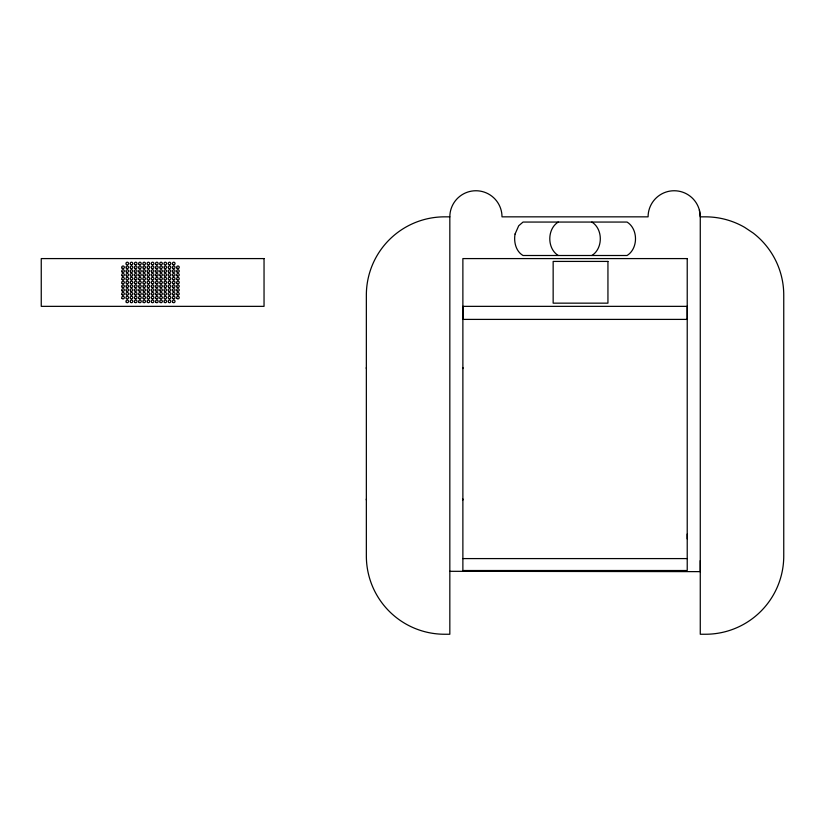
<?xml version="1.0" encoding="UTF-8"?>
<svg xmlns="http://www.w3.org/2000/svg" width="825" height="825" viewBox="0 0 825 825"><rect width="100%" height="100%" fill="white"/><g stroke="black" fill="none" stroke-linecap="round" stroke-linejoin="round"><path stroke-width="1.24" d="M366.352 500.012L366.352 498.991M366.352 368.558L366.352 367.548M449.831 571.312L700.27 571.632L700.27 560.618M462.877 500.012L462.877 498.991M462.877 368.558L462.877 367.548M462.877 318.574L462.877 306.353L687.225 306.353L687.225 318.574M687.225 538.921L687.225 534.012M558.247 222.059C546.985 228.989 546.985 248.572 558.247 255.502M591.855 255.502C603.116 248.572 603.116 228.989 591.855 222.059M449.831 216.841L444.613 216.841A78.262 78.262 0 0 0 366.352 295.103L366.352 555.978A78.262 78.262 0 0 0 444.613 634.25L449.831 634.25L449.831 216.841A26.091 26.091 0 0 1 475.912 190.75A26.091 26.091 0 0 1 502.002 216.841L648.089 216.841A26.091 26.091 0 0 1 674.18 190.75A26.091 26.091 0 0 1 700.27 216.841L700.27 634.25L705.488 634.25A78.262 78.262 0 0 0 783.75 555.978L783.75 295.103A78.262 78.262 0 0 0 753.132 233.011L744.614 227.329A78.262 78.262 0 0 0 705.488 216.841L700.27 216.841L699.383 210.086M462.877 319.399L687.225 319.399M462.877 558.587L687.225 558.587M515.068 234.011C513.635 241.787 515.811 251.326 523.04 255.502L627.052 255.502C638.313 248.572 638.313 228.989 627.052 222.059L523.04 222.059L518.719 225.751L515.068 234.011M264.041 258.586L41.25 258.586L41.25 306.353L264.041 306.353L264.041 258.586M687.225 258.586L462.877 258.586L462.877 570.518L687.225 570.518L687.225 258.586M607.942 261.422L553.152 261.422L553.152 303.157L607.942 303.157L607.942 261.422M126.369 264.454A1.299 1.299 0 0 0 128.535 263.814A1.299 1.299 0 0 0 126.895 262.257A1.299 1.299 0 0 0 126.369 264.454M130.587 264.454A1.299 1.299 0 0 0 132.763 263.814A1.299 1.299 0 0 0 131.123 262.257A1.299 1.299 0 0 0 130.587 264.454M134.815 264.454A1.299 1.299 0 0 0 136.981 263.814A1.299 1.299 0 0 0 135.352 262.257A1.299 1.299 0 0 0 134.815 264.454M139.033 264.454A1.299 1.299 0 0 0 141.209 263.814A1.299 1.299 0 0 0 139.569 262.257A1.299 1.299 0 0 0 139.033 264.454M143.261 264.454A1.299 1.299 0 0 0 145.427 263.814A1.299 1.299 0 0 0 143.797 262.257A1.299 1.299 0 0 0 143.261 264.454M147.479 264.454A1.299 1.299 0 0 0 149.655 263.814A1.299 1.299 0 0 0 148.015 262.257A1.299 1.299 0 0 0 147.479 264.454M151.707 264.454A1.299 1.299 0 0 0 153.873 263.814A1.299 1.299 0 0 0 152.243 262.257A1.299 1.299 0 0 0 151.707 264.454M155.935 264.454A1.299 1.299 0 0 0 158.101 263.814A1.299 1.299 0 0 0 156.461 262.257A1.299 1.299 0 0 0 155.935 264.454M160.153 264.454A1.299 1.299 0 0 0 162.319 263.814A1.299 1.299 0 0 0 160.689 262.257A1.299 1.299 0 0 0 160.153 264.454M164.381 264.454A1.299 1.299 0 0 0 166.547 263.814A1.299 1.299 0 0 0 164.907 262.257A1.299 1.299 0 0 0 164.381 264.454M168.599 264.454A1.299 1.299 0 0 0 170.765 263.814A1.299 1.299 0 0 0 169.135 262.257A1.299 1.299 0 0 0 168.599 264.454M172.827 264.454A1.299 1.299 0 0 0 174.993 263.814A1.299 1.299 0 0 0 173.353 262.257A1.299 1.299 0 0 0 172.827 264.454M155.935 268.238A1.299 1.299 0 0 0 158.101 267.599A1.299 1.299 0 0 0 156.461 266.042A1.299 1.299 0 0 0 155.935 268.238M160.153 268.238A1.299 1.299 0 0 0 162.319 267.599A1.299 1.299 0 0 0 160.689 266.042A1.299 1.299 0 0 0 160.153 268.238M164.381 268.238A1.299 1.299 0 0 0 166.547 267.599A1.299 1.299 0 0 0 164.907 266.042A1.299 1.299 0 0 0 164.381 268.238M151.707 268.238A1.299 1.299 0 0 0 153.873 267.599A1.299 1.299 0 0 0 152.243 266.042A1.299 1.299 0 0 0 151.707 268.238M134.815 268.238A1.299 1.299 0 0 0 136.981 267.599A1.299 1.299 0 0 0 135.352 266.042A1.299 1.299 0 0 0 134.815 268.238M143.261 268.238A1.299 1.299 0 0 0 145.427 267.599A1.299 1.299 0 0 0 143.797 266.042A1.299 1.299 0 0 0 143.261 268.238M139.033 268.238A1.299 1.299 0 0 0 141.209 267.599A1.299 1.299 0 0 0 139.569 266.042A1.299 1.299 0 0 0 139.033 268.238M147.479 268.238A1.299 1.299 0 0 0 149.655 267.599A1.299 1.299 0 0 0 148.015 266.042A1.299 1.299 0 0 0 147.479 268.238M130.587 268.238A1.299 1.299 0 0 0 132.763 267.599A1.299 1.299 0 0 0 131.123 266.042A1.299 1.299 0 0 0 130.587 268.238M126.369 268.238A1.299 1.299 0 0 0 128.535 267.599A1.299 1.299 0 0 0 126.895 266.042A1.299 1.299 0 0 0 126.369 268.238M122.141 268.238A1.299 1.299 0 0 0 124.307 267.599A1.299 1.299 0 0 0 122.677 266.042A1.299 1.299 0 0 0 122.141 268.238M177.045 268.238A1.299 1.299 0 0 0 179.211 267.599A1.299 1.299 0 0 0 177.581 266.042A1.299 1.299 0 0 0 177.045 268.238M172.827 268.238A1.299 1.299 0 0 0 174.993 267.599A1.299 1.299 0 0 0 173.353 266.042A1.299 1.299 0 0 0 172.827 268.238M168.599 268.238A1.299 1.299 0 0 0 170.765 267.599A1.299 1.299 0 0 0 169.135 266.042A1.299 1.299 0 0 0 168.599 268.238M155.935 272.023A1.299 1.299 0 0 0 158.101 271.384A1.299 1.299 0 0 0 156.461 269.827A1.299 1.299 0 0 0 155.935 272.023M160.153 272.023A1.299 1.299 0 0 0 162.319 271.384A1.299 1.299 0 0 0 160.689 269.827A1.299 1.299 0 0 0 160.153 272.023M164.381 272.023A1.299 1.299 0 0 0 166.547 271.384A1.299 1.299 0 0 0 164.907 269.827A1.299 1.299 0 0 0 164.381 272.023M151.707 272.023A1.299 1.299 0 0 0 153.873 271.384A1.299 1.299 0 0 0 152.243 269.827A1.299 1.299 0 0 0 151.707 272.023M139.033 272.023A1.299 1.299 0 0 0 141.209 271.384A1.299 1.299 0 0 0 139.569 269.827A1.299 1.299 0 0 0 139.033 272.023M134.815 272.023A1.299 1.299 0 0 0 136.981 271.384A1.299 1.299 0 0 0 135.352 269.827A1.299 1.299 0 0 0 134.815 272.023M143.261 272.023A1.299 1.299 0 0 0 145.427 271.384A1.299 1.299 0 0 0 143.797 269.827A1.299 1.299 0 0 0 143.261 272.023M147.479 272.023A1.299 1.299 0 0 0 149.655 271.384A1.299 1.299 0 0 0 148.015 269.827A1.299 1.299 0 0 0 147.479 272.023M130.587 272.023A1.299 1.299 0 0 0 132.763 271.384A1.299 1.299 0 0 0 131.123 269.827A1.299 1.299 0 0 0 130.587 272.023M126.369 272.023A1.299 1.299 0 0 0 128.535 271.384A1.299 1.299 0 0 0 126.895 269.827A1.299 1.299 0 0 0 126.369 272.023M122.141 272.023A1.299 1.299 0 0 0 124.307 271.384A1.299 1.299 0 0 0 122.677 269.827A1.299 1.299 0 0 0 122.141 272.023M177.045 272.023A1.299 1.299 0 0 0 179.211 271.384A1.299 1.299 0 0 0 177.581 269.827A1.299 1.299 0 0 0 177.045 272.023M172.827 272.023A1.299 1.299 0 0 0 174.993 271.384A1.299 1.299 0 0 0 173.353 269.827A1.299 1.299 0 0 0 172.827 272.023M168.599 272.023A1.299 1.299 0 0 0 170.765 271.384A1.299 1.299 0 0 0 169.135 269.827A1.299 1.299 0 0 0 168.599 272.023M147.479 275.808A1.299 1.299 0 0 0 149.655 275.179A1.299 1.299 0 0 0 148.015 273.611A1.299 1.299 0 0 0 147.479 275.808M130.587 275.808A1.299 1.299 0 0 0 132.763 275.179A1.299 1.299 0 0 0 131.123 273.611A1.299 1.299 0 0 0 130.587 275.808M126.369 275.808A1.299 1.299 0 0 0 128.535 275.179A1.299 1.299 0 0 0 126.895 273.611A1.299 1.299 0 0 0 126.369 275.808M143.261 275.808A1.299 1.299 0 0 0 145.427 275.179A1.299 1.299 0 0 0 143.797 273.611A1.299 1.299 0 0 0 143.261 275.808M155.935 275.808A1.299 1.299 0 0 0 158.101 275.179A1.299 1.299 0 0 0 156.461 273.611A1.299 1.299 0 0 0 155.935 275.808M160.153 275.808A1.299 1.299 0 0 0 162.319 275.179A1.299 1.299 0 0 0 160.689 273.611A1.299 1.299 0 0 0 160.153 275.808M164.381 275.808A1.299 1.299 0 0 0 166.547 275.179A1.299 1.299 0 0 0 164.907 273.611A1.299 1.299 0 0 0 164.381 275.808M151.707 275.808A1.299 1.299 0 0 0 153.873 275.179A1.299 1.299 0 0 0 152.243 273.611A1.299 1.299 0 0 0 151.707 275.808M139.033 275.808A1.299 1.299 0 0 0 141.209 275.179A1.299 1.299 0 0 0 139.569 273.611A1.299 1.299 0 0 0 139.033 275.808M134.815 275.808A1.299 1.299 0 0 0 136.981 275.179A1.299 1.299 0 0 0 135.352 273.611A1.299 1.299 0 0 0 134.815 275.808M122.141 275.808A1.299 1.299 0 0 0 124.307 275.179A1.299 1.299 0 0 0 122.677 273.611A1.299 1.299 0 0 0 122.141 275.808M177.045 275.808A1.299 1.299 0 0 0 179.211 275.179A1.299 1.299 0 0 0 177.581 273.611A1.299 1.299 0 0 0 177.045 275.808M168.599 275.808A1.299 1.299 0 0 0 170.765 275.179A1.299 1.299 0 0 0 169.135 273.611A1.299 1.299 0 0 0 168.599 275.808M172.827 275.808A1.299 1.299 0 0 0 174.993 275.179A1.299 1.299 0 0 0 173.353 273.611A1.299 1.299 0 0 0 172.827 275.808M160.153 279.593A1.299 1.299 0 0 0 162.319 278.963A1.299 1.299 0 0 0 160.689 277.406A1.299 1.299 0 0 0 160.153 279.593M155.935 279.593A1.299 1.299 0 0 0 158.101 278.963A1.299 1.299 0 0 0 156.461 277.406A1.299 1.299 0 0 0 155.935 279.593M151.707 279.593A1.299 1.299 0 0 0 153.873 278.963A1.299 1.299 0 0 0 152.243 277.406A1.299 1.299 0 0 0 151.707 279.593M164.381 279.593A1.299 1.299 0 0 0 166.547 278.963A1.299 1.299 0 0 0 164.907 277.406A1.299 1.299 0 0 0 164.381 279.593M134.815 279.593A1.299 1.299 0 0 0 136.981 278.963A1.299 1.299 0 0 0 135.352 277.406A1.299 1.299 0 0 0 134.815 279.593M139.033 279.593A1.299 1.299 0 0 0 141.209 278.963A1.299 1.299 0 0 0 139.569 277.406A1.299 1.299 0 0 0 139.033 279.593M143.261 279.593A1.299 1.299 0 0 0 145.427 278.963A1.299 1.299 0 0 0 143.797 277.406A1.299 1.299 0 0 0 143.261 279.593M147.479 279.593A1.299 1.299 0 0 0 149.655 278.963A1.299 1.299 0 0 0 148.015 277.406A1.299 1.299 0 0 0 147.479 279.593M130.587 279.593A1.299 1.299 0 0 0 132.763 278.963A1.299 1.299 0 0 0 131.123 277.406A1.299 1.299 0 0 0 130.587 279.593M126.369 279.593A1.299 1.299 0 0 0 128.535 278.963A1.299 1.299 0 0 0 126.895 277.406A1.299 1.299 0 0 0 126.369 279.593M122.141 279.593A1.299 1.299 0 0 0 124.307 278.963A1.299 1.299 0 0 0 122.677 277.406A1.299 1.299 0 0 0 122.141 279.593M177.045 279.593A1.299 1.299 0 0 0 179.211 278.963A1.299 1.299 0 0 0 177.581 277.406A1.299 1.299 0 0 0 177.045 279.593M172.827 279.593A1.299 1.299 0 0 0 174.993 278.963A1.299 1.299 0 0 0 173.353 277.406A1.299 1.299 0 0 0 172.827 279.593M168.599 279.593A1.299 1.299 0 0 0 170.765 278.963A1.299 1.299 0 0 0 169.135 277.406A1.299 1.299 0 0 0 168.599 279.593M172.827 283.387A1.299 1.299 0 0 0 174.993 282.748A1.299 1.299 0 0 0 173.353 281.191A1.299 1.299 0 0 0 172.827 283.387M168.599 283.387A1.299 1.299 0 0 0 170.765 282.748A1.299 1.299 0 0 0 169.135 281.191A1.299 1.299 0 0 0 168.599 283.387M164.381 283.387A1.299 1.299 0 0 0 166.547 282.748A1.299 1.299 0 0 0 164.907 281.191A1.299 1.299 0 0 0 164.381 283.387M177.045 283.387A1.299 1.299 0 0 0 179.211 282.748A1.299 1.299 0 0 0 177.581 281.191A1.299 1.299 0 0 0 177.045 283.387M122.141 283.387A1.299 1.299 0 0 0 124.307 282.748A1.299 1.299 0 0 0 122.677 281.191A1.299 1.299 0 0 0 122.141 283.387M126.369 283.387A1.299 1.299 0 0 0 128.535 282.748A1.299 1.299 0 0 0 126.895 281.191A1.299 1.299 0 0 0 126.369 283.387M155.935 283.387A1.299 1.299 0 0 0 158.101 282.748A1.299 1.299 0 0 0 156.461 281.191A1.299 1.299 0 0 0 155.935 283.387M160.153 283.387A1.299 1.299 0 0 0 162.319 282.748A1.299 1.299 0 0 0 160.689 281.191A1.299 1.299 0 0 0 160.153 283.387M151.707 283.387A1.299 1.299 0 0 0 153.873 282.748A1.299 1.299 0 0 0 152.243 281.191A1.299 1.299 0 0 0 151.707 283.387M134.815 283.387A1.299 1.299 0 0 0 136.981 282.748A1.299 1.299 0 0 0 135.352 281.191A1.299 1.299 0 0 0 134.815 283.387M139.033 283.387A1.299 1.299 0 0 0 141.209 282.748A1.299 1.299 0 0 0 139.569 281.191A1.299 1.299 0 0 0 139.033 283.387M143.261 283.387A1.299 1.299 0 0 0 145.427 282.748A1.299 1.299 0 0 0 143.797 281.191A1.299 1.299 0 0 0 143.261 283.387M147.479 283.387A1.299 1.299 0 0 0 149.655 282.748A1.299 1.299 0 0 0 148.015 281.191A1.299 1.299 0 0 0 147.479 283.387M130.587 283.387A1.299 1.299 0 0 0 132.763 282.748A1.299 1.299 0 0 0 131.123 281.191A1.299 1.299 0 0 0 130.587 283.387M155.935 287.172A1.299 1.299 0 0 0 158.101 286.533A1.299 1.299 0 0 0 156.461 284.976A1.299 1.299 0 0 0 155.935 287.172M160.153 287.172A1.299 1.299 0 0 0 162.319 286.533A1.299 1.299 0 0 0 160.689 284.976A1.299 1.299 0 0 0 160.153 287.172M164.381 287.172A1.299 1.299 0 0 0 166.547 286.533A1.299 1.299 0 0 0 164.907 284.976A1.299 1.299 0 0 0 164.381 287.172M151.707 287.172A1.299 1.299 0 0 0 153.873 286.533A1.299 1.299 0 0 0 152.243 284.976A1.299 1.299 0 0 0 151.707 287.172M134.815 287.172A1.299 1.299 0 0 0 136.981 286.533A1.299 1.299 0 0 0 135.352 284.976A1.299 1.299 0 0 0 134.815 287.172M143.261 287.172A1.299 1.299 0 0 0 145.427 286.533A1.299 1.299 0 0 0 143.797 284.976A1.299 1.299 0 0 0 143.261 287.172M139.033 287.172A1.299 1.299 0 0 0 141.209 286.533A1.299 1.299 0 0 0 139.569 284.976A1.299 1.299 0 0 0 139.033 287.172M147.479 287.172A1.299 1.299 0 0 0 149.655 286.533A1.299 1.299 0 0 0 148.015 284.976A1.299 1.299 0 0 0 147.479 287.172M130.587 287.172A1.299 1.299 0 0 0 132.763 286.533A1.299 1.299 0 0 0 131.123 284.976A1.299 1.299 0 0 0 130.587 287.172M177.045 287.172A1.299 1.299 0 0 0 179.211 286.533A1.299 1.299 0 0 0 177.581 284.976A1.299 1.299 0 0 0 177.045 287.172M122.141 287.172A1.299 1.299 0 0 0 124.307 286.533A1.299 1.299 0 0 0 122.677 284.976A1.299 1.299 0 0 0 122.141 287.172M126.369 287.172A1.299 1.299 0 0 0 128.535 286.533A1.299 1.299 0 0 0 126.895 284.976A1.299 1.299 0 0 0 126.369 287.172M172.827 287.172A1.299 1.299 0 0 0 174.993 286.533A1.299 1.299 0 0 0 173.353 284.976A1.299 1.299 0 0 0 172.827 287.172M168.599 287.172A1.299 1.299 0 0 0 170.765 286.533A1.299 1.299 0 0 0 169.135 284.976A1.299 1.299 0 0 0 168.599 287.172M155.935 290.957A1.299 1.299 0 0 0 158.101 290.317A1.299 1.299 0 0 0 156.461 288.76A1.299 1.299 0 0 0 155.935 290.957M160.153 290.957A1.299 1.299 0 0 0 162.319 290.317A1.299 1.299 0 0 0 160.689 288.76A1.299 1.299 0 0 0 160.153 290.957M164.381 290.957A1.299 1.299 0 0 0 166.547 290.317A1.299 1.299 0 0 0 164.907 288.76A1.299 1.299 0 0 0 164.381 290.957M151.707 290.957A1.299 1.299 0 0 0 153.873 290.317A1.299 1.299 0 0 0 152.243 288.76A1.299 1.299 0 0 0 151.707 290.957M143.261 290.957A1.299 1.299 0 0 0 145.427 290.317A1.299 1.299 0 0 0 143.797 288.76A1.299 1.299 0 0 0 143.261 290.957M134.815 290.957A1.299 1.299 0 0 0 136.981 290.317A1.299 1.299 0 0 0 135.352 288.76A1.299 1.299 0 0 0 134.815 290.957M139.033 290.957A1.299 1.299 0 0 0 141.209 290.317A1.299 1.299 0 0 0 139.569 288.76A1.299 1.299 0 0 0 139.033 290.957M147.479 290.957A1.299 1.299 0 0 0 149.655 290.317A1.299 1.299 0 0 0 148.015 288.76A1.299 1.299 0 0 0 147.479 290.957M126.369 290.957A1.299 1.299 0 0 0 128.535 290.317A1.299 1.299 0 0 0 126.895 288.76A1.299 1.299 0 0 0 126.369 290.957M130.587 290.957A1.299 1.299 0 0 0 132.763 290.317A1.299 1.299 0 0 0 131.123 288.76A1.299 1.299 0 0 0 130.587 290.957M122.141 290.957A1.299 1.299 0 0 0 124.307 290.317A1.299 1.299 0 0 0 122.677 288.76A1.299 1.299 0 0 0 122.141 290.957M177.045 290.957A1.299 1.299 0 0 0 179.211 290.317A1.299 1.299 0 0 0 177.581 288.76A1.299 1.299 0 0 0 177.045 290.957M168.599 290.957A1.299 1.299 0 0 0 170.765 290.317A1.299 1.299 0 0 0 169.135 288.76A1.299 1.299 0 0 0 168.599 290.957M172.827 290.957A1.299 1.299 0 0 0 174.993 290.317A1.299 1.299 0 0 0 173.353 288.76A1.299 1.299 0 0 0 172.827 290.957M155.935 294.742A1.299 1.299 0 0 0 158.101 294.113A1.299 1.299 0 0 0 156.461 292.545A1.299 1.299 0 0 0 155.935 294.742M160.153 294.742A1.299 1.299 0 0 0 162.319 294.113A1.299 1.299 0 0 0 160.689 292.545A1.299 1.299 0 0 0 160.153 294.742M151.707 294.742A1.299 1.299 0 0 0 153.873 294.113A1.299 1.299 0 0 0 152.243 292.545A1.299 1.299 0 0 0 151.707 294.742M164.381 294.742A1.299 1.299 0 0 0 166.547 294.113A1.299 1.299 0 0 0 164.907 292.545A1.299 1.299 0 0 0 164.381 294.742M139.033 294.742A1.299 1.299 0 0 0 141.209 294.113A1.299 1.299 0 0 0 139.569 292.545A1.299 1.299 0 0 0 139.033 294.742M143.261 294.742A1.299 1.299 0 0 0 145.427 294.113A1.299 1.299 0 0 0 143.797 292.545A1.299 1.299 0 0 0 143.261 294.742M134.815 294.742A1.299 1.299 0 0 0 136.981 294.113A1.299 1.299 0 0 0 135.352 292.545A1.299 1.299 0 0 0 134.815 294.742M147.479 294.742A1.299 1.299 0 0 0 149.655 294.113A1.299 1.299 0 0 0 148.015 292.545A1.299 1.299 0 0 0 147.479 294.742M130.587 294.742A1.299 1.299 0 0 0 132.763 294.113A1.299 1.299 0 0 0 131.123 292.545A1.299 1.299 0 0 0 130.587 294.742M122.141 294.742A1.299 1.299 0 0 0 124.307 294.113A1.299 1.299 0 0 0 122.677 292.545A1.299 1.299 0 0 0 122.141 294.742M177.045 294.742A1.299 1.299 0 0 0 179.211 294.113A1.299 1.299 0 0 0 177.581 292.545A1.299 1.299 0 0 0 177.045 294.742M126.369 294.742A1.299 1.299 0 0 0 128.535 294.113A1.299 1.299 0 0 0 126.895 292.545A1.299 1.299 0 0 0 126.369 294.742M172.827 294.742A1.299 1.299 0 0 0 174.993 294.113A1.299 1.299 0 0 0 173.353 292.545A1.299 1.299 0 0 0 172.827 294.742M168.599 294.742A1.299 1.299 0 0 0 170.765 294.113A1.299 1.299 0 0 0 169.135 292.545A1.299 1.299 0 0 0 168.599 294.742M168.599 298.526A1.299 1.299 0 0 0 170.765 297.897A1.299 1.299 0 0 0 169.135 296.34A1.299 1.299 0 0 0 168.599 298.526M164.381 298.526A1.299 1.299 0 0 0 166.547 297.897A1.299 1.299 0 0 0 164.907 296.34A1.299 1.299 0 0 0 164.381 298.526M155.935 298.526A1.299 1.299 0 0 0 158.101 297.897A1.299 1.299 0 0 0 156.461 296.34A1.299 1.299 0 0 0 155.935 298.526M160.153 298.526A1.299 1.299 0 0 0 162.319 297.897A1.299 1.299 0 0 0 160.689 296.34A1.299 1.299 0 0 0 160.153 298.526M151.707 298.526A1.299 1.299 0 0 0 153.873 297.897A1.299 1.299 0 0 0 152.243 296.34A1.299 1.299 0 0 0 151.707 298.526M134.815 298.526A1.299 1.299 0 0 0 136.981 297.897A1.299 1.299 0 0 0 135.352 296.34A1.299 1.299 0 0 0 134.815 298.526M143.261 298.526A1.299 1.299 0 0 0 145.427 297.897A1.299 1.299 0 0 0 143.797 296.34A1.299 1.299 0 0 0 143.261 298.526M139.033 298.526A1.299 1.299 0 0 0 141.209 297.897A1.299 1.299 0 0 0 139.569 296.34A1.299 1.299 0 0 0 139.033 298.526M147.479 298.526A1.299 1.299 0 0 0 149.655 297.897A1.299 1.299 0 0 0 148.015 296.34A1.299 1.299 0 0 0 147.479 298.526M126.369 298.526A1.299 1.299 0 0 0 128.535 297.897A1.299 1.299 0 0 0 126.895 296.34A1.299 1.299 0 0 0 126.369 298.526M130.587 298.526A1.299 1.299 0 0 0 132.763 297.897A1.299 1.299 0 0 0 131.123 296.34A1.299 1.299 0 0 0 130.587 298.526M122.141 298.526A1.299 1.299 0 0 0 124.307 297.897A1.299 1.299 0 0 0 122.677 296.34A1.299 1.299 0 0 0 122.141 298.526M177.045 298.526A1.299 1.299 0 0 0 179.211 297.897A1.299 1.299 0 0 0 177.581 296.34A1.299 1.299 0 0 0 177.045 298.526M172.827 298.526A1.299 1.299 0 0 0 174.993 297.897A1.299 1.299 0 0 0 173.353 296.34A1.299 1.299 0 0 0 172.827 298.526M160.153 302.321A1.299 1.299 0 0 0 162.319 301.682A1.299 1.299 0 0 0 160.689 300.125A1.299 1.299 0 0 0 160.153 302.321M151.707 302.321A1.299 1.299 0 0 0 153.873 301.682A1.299 1.299 0 0 0 152.243 300.125A1.299 1.299 0 0 0 151.707 302.321M155.935 302.321A1.299 1.299 0 0 0 158.101 301.682A1.299 1.299 0 0 0 156.461 300.125A1.299 1.299 0 0 0 155.935 302.321M164.381 302.321A1.299 1.299 0 0 0 166.547 301.682A1.299 1.299 0 0 0 164.907 300.125A1.299 1.299 0 0 0 164.381 302.321M134.815 302.321A1.299 1.299 0 0 0 136.981 301.682A1.299 1.299 0 0 0 135.352 300.125A1.299 1.299 0 0 0 134.815 302.321M143.261 302.321A1.299 1.299 0 0 0 145.427 301.682A1.299 1.299 0 0 0 143.797 300.125A1.299 1.299 0 0 0 143.261 302.321M139.033 302.321A1.299 1.299 0 0 0 141.209 301.682A1.299 1.299 0 0 0 139.569 300.125A1.299 1.299 0 0 0 139.033 302.321M147.479 302.321A1.299 1.299 0 0 0 149.655 301.682A1.299 1.299 0 0 0 148.015 300.125A1.299 1.299 0 0 0 147.479 302.321M130.587 302.321A1.299 1.299 0 0 0 132.763 301.682A1.299 1.299 0 0 0 131.123 300.125A1.299 1.299 0 0 0 130.587 302.321M126.369 302.321A1.299 1.299 0 0 0 128.535 301.682A1.299 1.299 0 0 0 126.895 300.125A1.299 1.299 0 0 0 126.369 302.321M172.827 302.321A1.299 1.299 0 0 0 174.993 301.682A1.299 1.299 0 0 0 173.353 300.125A1.299 1.299 0 0 0 172.827 302.321M168.599 302.321A1.299 1.299 0 0 0 170.765 301.682A1.299 1.299 0 0 0 169.135 300.125A1.299 1.299 0 0 0 168.599 302.321"/></g></svg>
